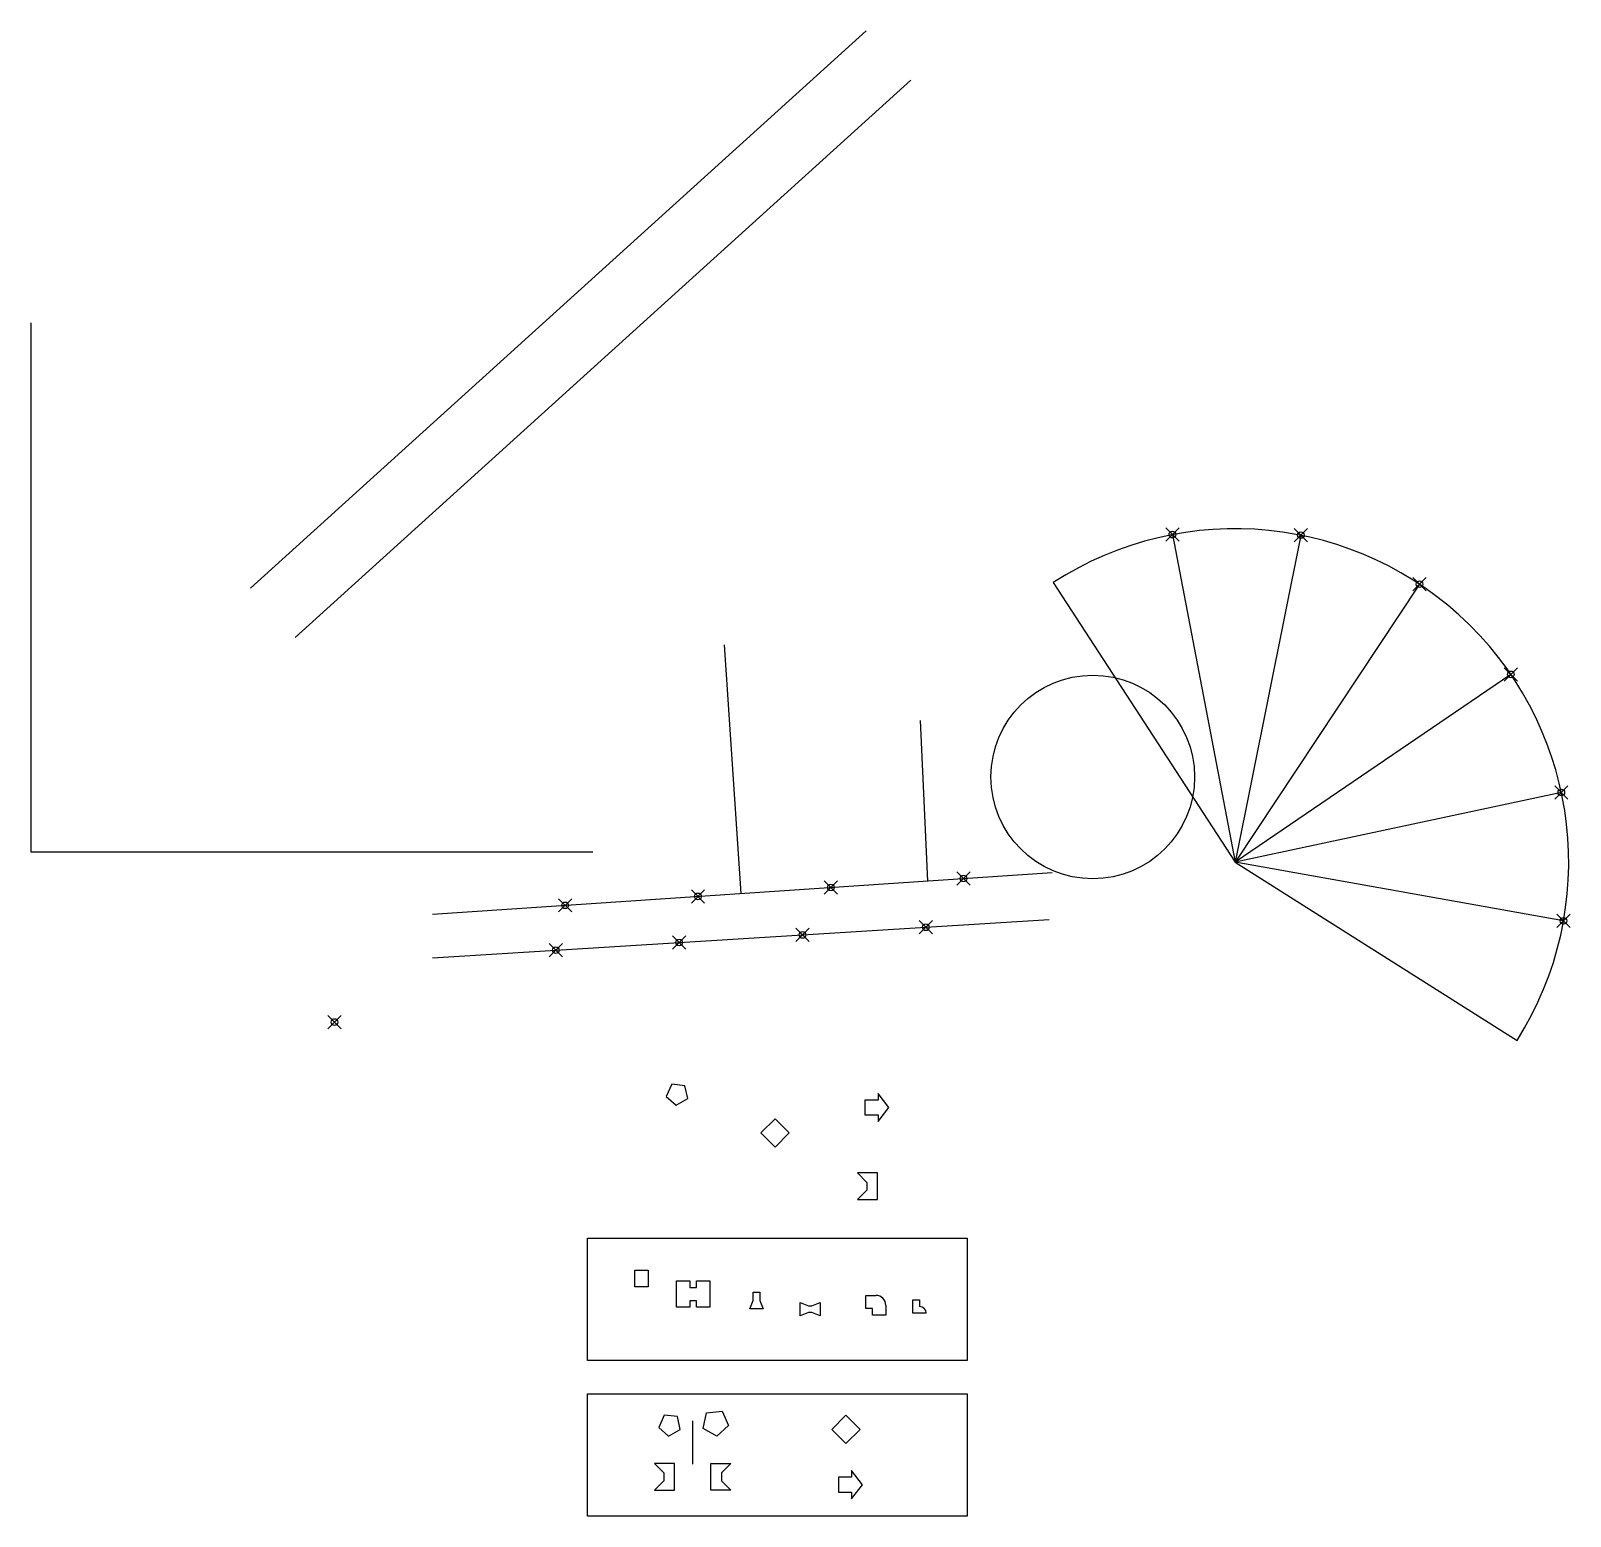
# Model space of a CAD drawing. Header units: metres. Extents: x 39 to 270, y 10 to 234.
import ezdxf

# ---------------------------------------------------------------- set-up
doc = ezdxf.new("R2010")
doc.units = ezdxf.units.M
doc.header["$PDMODE"] = 35

msp = doc.modelspace()

# ---------------------------------------------------------------- linework, layer by layer
for p, q in [((71.86, 149.83), (164.4, 233.58)), ((78.57, 142.41), (171.11, 226.17)), ((38.86, 189.69), (38.86, 110.2)), ((210.4, 157.87), (219.84, 108.64)), ((229.7, 157.79), (219.84, 108.64)), ((192.51, 150.65), (219.84, 108.64)), ((247.53, 150.42), (219.84, 108.64)), ((143.05, 141.3), (145.57, 103.94)), ((261.26, 136.87), (219.84, 108.64)), ((173.64, 105.84), (172.58, 129.95)), ((268.85, 119.13), (219.84, 108.64)), ((38.86, 110.2), (123.3, 110.2)), ((99.21, 100.81), (192.34, 107.1)), ((269.18, 99.84), (219.84, 108.64)), ((219.84, 108.64), (262.2, 81.85)), ((99.23, 94.27), (191.89, 100.01)), ((166.19, 72.9), (164.19, 72.9)), ((164.19, 72.9), (164.19, 70.66)), ((167.81, 71.78), (166.19, 73.9)), ((166.19, 73.9), (166.19, 72.9)), ((166.19, 69.66), (167.81, 71.78)), ((164.19, 70.66), (166.19, 70.66)), ((166.19, 70.66), (166.19, 69.66)), ((166.09, 61.95), (163.09, 61.95)), ((163.09, 61.95), (164.5, 60.53)), ((164.5, 60.53), (164.5, 59.36)), ((166.09, 57.95), (166.09, 61.95)), ((164.5, 59.36), (163.09, 57.95)), ((163.09, 57.95), (166.09, 57.95)), ((129.65, 44.85), (129.65, 47.35)), ((129.65, 47.35), (131.65, 47.35)), ((131.65, 47.35), (131.65, 44.85)), ((131.65, 44.85), (129.65, 44.85)), ((135.88, 41.75), (135.88, 45.75)), ((135.88, 45.75), (137.88, 45.75)), ((137.88, 45.75), (137.88, 44.75)), ((137.88, 44.75), (138.88, 44.75)), ((138.88, 44.75), (138.88, 45.75)), ((138.88, 45.75), (140.88, 45.75)), ((140.88, 45.75), (140.88, 41.75)), ((147.41, 42.77), (147.41, 44.02)), ((147.41, 44.02), (148.41, 44.02)), ((148.41, 44.02), (148.41, 42.77)), ((137.88, 41.75), (135.88, 41.75)), ((138.88, 42.75), (137.88, 42.75)), ((137.88, 42.75), (137.88, 41.75)), ((138.88, 41.75), (138.88, 42.75)), ((140.88, 41.75), (138.88, 41.75)), ((146.91, 41.52), (147.41, 42.77)), ((148.41, 42.77), (148.91, 41.52)), ((154.47, 40.49), (154.47, 42.49)), ((154.47, 42.49), (155.72, 41.99)), ((155.72, 41.99), (156.22, 41.99)), ((156.22, 41.99), (157.47, 42.49)), ((157.47, 42.49), (157.47, 40.49)), ((164.34, 41.55), (164.34, 43.55)), ((164.34, 43.55), (165.84, 43.55)), ((167.34, 42.05), (167.34, 40.55)), ((171.41, 40.86), (171.41, 42.86)), ((171.41, 42.86), (172.41, 42.86)), ((172.41, 42.86), (172.41, 41.86)), ((148.91, 41.52), (146.91, 41.52)), ((155.72, 40.99), (154.47, 40.49)), ((156.22, 40.99), (155.72, 40.99)), ((157.47, 40.49), (156.22, 40.99)), ((165.34, 41.55), (164.34, 41.55)), ((165.34, 40.55), (165.34, 41.55)), ((167.34, 40.55), (165.34, 40.55)), ((173.41, 40.86), (171.41, 40.86)), ((138.32, 18.18), (138.32, 24.69)), ((135.59, 18.28), (132.59, 18.28)), ((132.59, 18.28), (134.01, 16.87)), ((134.01, 16.87), (134.01, 15.7)), ((135.59, 14.28), (135.59, 18.28)), ((141.05, 14.28), (141.05, 18.28)), ((141.05, 18.28), (144.05, 18.28)), ((144.05, 18.28), (142.64, 16.87)), ((142.64, 16.87), (142.64, 15.7)), ((162.21, 16.22), (160.21, 16.22)), ((160.21, 16.22), (160.21, 13.98)), ((163.84, 15.09), (162.21, 17.22)), ((162.21, 17.22), (162.21, 16.22)), ((134.01, 15.7), (132.59, 14.29)), ((132.59, 14.28), (135.59, 14.28)), ((144.05, 14.28), (141.05, 14.28)), ((142.64, 15.7), (144.05, 14.29)), ((160.21, 13.98), (162.21, 13.98)), ((162.21, 12.98), (163.84, 15.1)), ((162.21, 13.98), (162.21, 12.98))]:
    msp.add_line(p, q)
for points in [[(135.85, 72.11), (137.58, 73.11), (137.16, 75.06), (135.17, 75.27), (134.36, 73.44)], [(152.82, 67.96), (150.7, 70.08), (148.57, 67.96), (150.7, 65.84)], [(122.52, 52.13), (179.55, 52.13), (179.55, 33.75), (122.52, 33.75)], [(122.52, 28.75), (179.55, 28.75), (179.55, 10.36), (122.52, 10.36)], [(134.7, 22.37), (136.43, 23.37), (136.02, 25.33), (134.03, 25.54), (133.22, 23.71)], [(141.94, 22.37), (139.88, 23.56), (140.38, 25.89), (142.74, 26.14), (143.71, 23.97)], [(163.47, 23.41), (161.34, 25.53), (159.22, 23.41), (161.34, 21.29)]]:
    msp.add_lwpolyline(points, close=True)
msp.add_circle((198.44, 121.45), 15.3)
for centre, radius, start, end in [((219.84, 108.64), 50.12, 327.6848, 123.053), ((165.84, 42.05), 1.5, 0, 90), ((172.41, 40.86), 1, 0, 90)]:
    msp.add_arc(centre, radius, start, end)
for p in [(210.4, 157.87), (229.7, 157.79), (247.53, 150.42), (261.26, 136.87), (268.85, 119.13), (179.03, 106.2), (139.12, 103.51), (159.08, 104.85), (119.17, 102.16), (173.36, 98.86), (269.18, 99.84), (136.3, 96.56), (154.83, 97.71), (117.76, 95.42), (84.51, 84.62)]:
    msp.add_point(p)

doc.saveas('drawing.dxf')
